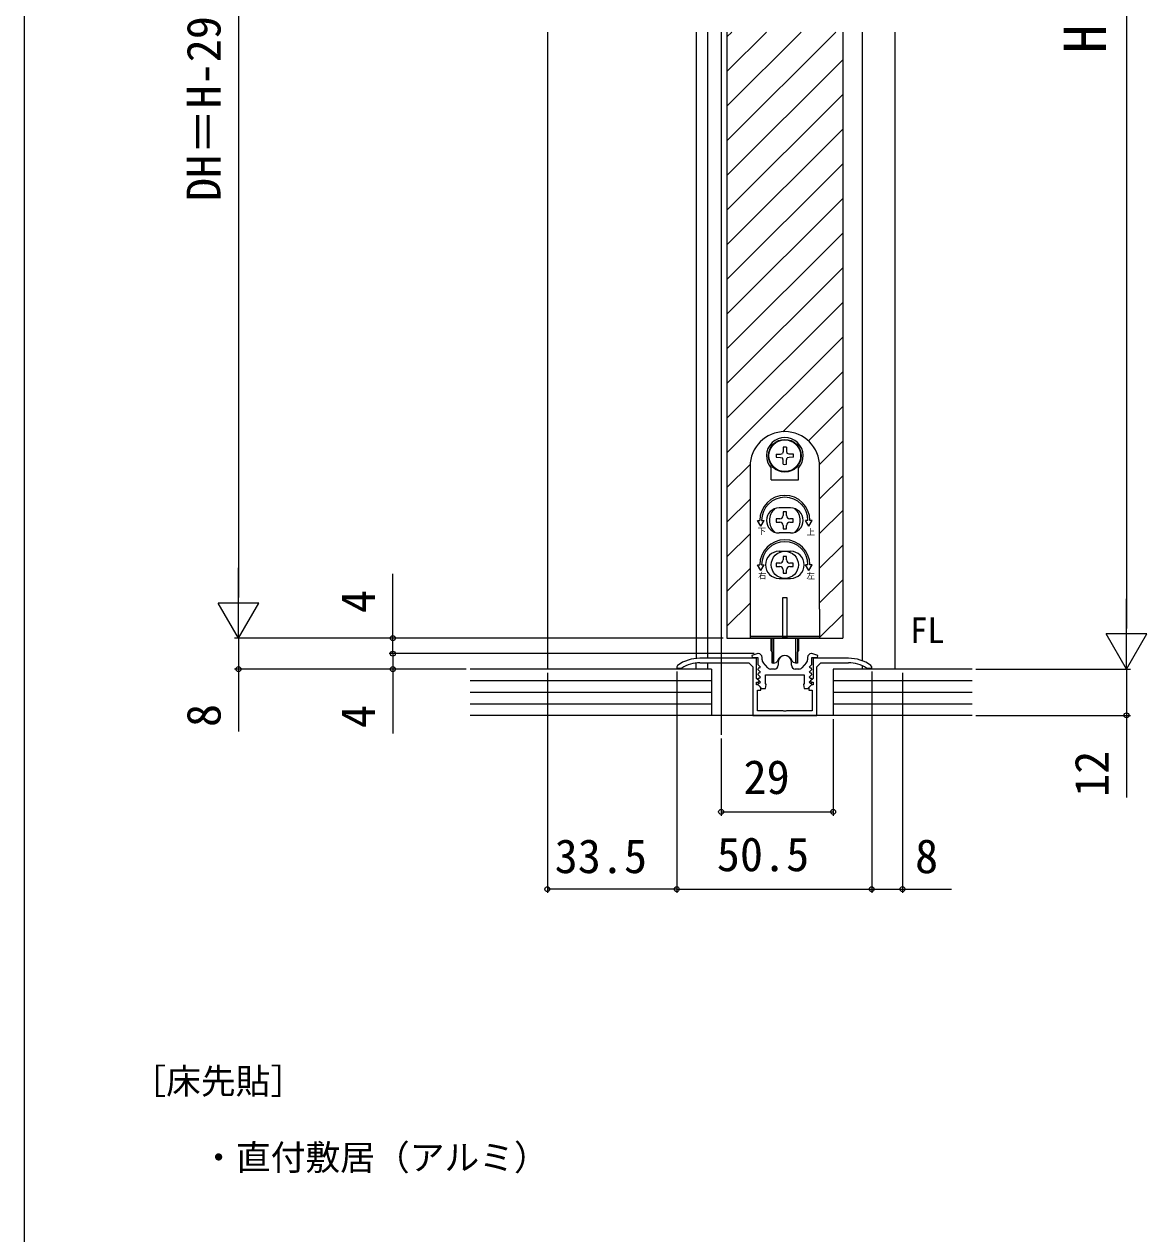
# Model space of a CAD drawing. Units: millimetres, scale not verified. Extents: x -525 to 525, y -783 to 779.
# Drawn here: x -525 to -234.2, y -7.5 to 305.9 of the extents above; entities that cross this region are included whole.
import ezdxf
from ezdxf.enums import TextEntityAlignment as Align

# ---------------------------------------------------------------- set-up
doc = ezdxf.new("R2010")
doc.units = ezdxf.units.MM
doc.header["$LTSCALE"] = 4
for name, color, linetype in [('0-2_USER1', 3, 'Continuous'), ('0-3_YKK_11', 7, 'Continuous'), ('0-5_YKK_12', 2, 'Continuous'), ('0-6_YKK_13', 4, 'Continuous'), ('0-8_YKK_D', 6, 'Continuous'), ('0-9_YKK_ZWAK', 7, 'Continuous'), ('0-A_YSS_K', 3, 'Continuous')]:
    doc.layers.add(name, color=color, linetype=linetype)
doc.styles.add('ＭＳ ゴシック', font='')
doc.styles.get('ＭＳ ゴシック').set_extended_font_data('MS Gothic')

msp = doc.modelspace()

# ---------------------------------------------------------------- linework, layer by layer
at = {"layer": '0-3_YKK_11'}
for p, q in [((-333.9, 141.195), (-333.9, 141.812)), ((-322.1, 141.812), (-322.1, 141.195)), ((-332.398, 139.143), (-333.643, 140.526)), ((-330.7, 138.812), (-331.655, 138.812)), ((-329.7, 140.612), (-329.7, 139.812)), ((-326.3, 139.812), (-326.3, 140.612)), ((-324.345, 138.812), (-325.3, 138.812)), ((-322.357, 140.526), (-323.602, 139.143))]:
    msp.add_line(p, q, dxfattribs=at)
for points in [[(-311.5, 141.612), (-320.7, 141.612), (-320.7, 136.412), (-321.334, 135.777), (-321.183, 135.412), (-320.7, 135.412), (-320.7, 134.712), (-321.1, 134.712), (-321.8, 134.012), (-321.8, 133.312), (-320.9, 133.312), (-320.9, 128.012), (-327.542, 128.012), (-327.725, 127.892), (-328.275, 127.892), (-328.458, 128.012), (-335.1, 128.012), (-335.1, 133.312), (-334.2, 133.312), (-334.2, 134.012), (-334.9, 134.712), (-335.3, 134.712), (-335.3, 135.412), (-334.817, 135.412), (-334.666, 135.777), (-335.3, 136.412), (-335.3, 141.612), (-350, 141.612)], [(-334.9, 142.812), (-335, 142.812), (-336.533, 142.32), (-336.453, 141.812), (-335, 141.812), (-335, 140.011), (-334.389, 139.399), (-334.549, 139.012), (-334.912, 139.012), (-335.026, 138.737), (-334.389, 138.099), (-334.549, 137.712), (-334.912, 137.712), (-335.026, 137.437), (-334.389, 136.799), (-334.549, 136.412), (-334.912, 136.412), (-335.026, 136.137), (-334.389, 135.499), (-334.549, 135.112), (-334.912, 135.112), (-335.026, 134.837), (-334, 133.812), (-333, 133.812), (-332.812, 134.775), (-333, 135.053), (-333, 137.312)], [(-333, 137.312), (-323, 137.312), (-323, 135.053), (-323.187, 134.775), (-323, 133.812), (-322, 133.812), (-320.974, 134.837), (-321.088, 135.112), (-321.451, 135.112), (-321.611, 135.499), (-320.974, 136.137), (-321.088, 136.412), (-321.451, 136.412), (-321.611, 136.799), (-320.974, 137.437), (-321.088, 137.712), (-321.451, 137.712), (-321.611, 138.099), (-320.974, 138.737), (-321.088, 139.012), (-321.451, 139.012), (-321.611, 139.399), (-321, 140.011), (-321, 141.812), (-319.547, 141.812), (-319.467, 142.32), (-321, 142.812), (-321.1, 142.812)], [(-355.789, 139.765), (-356, 139.358), (-356, 139.012), (-354.85, 139.012), (-354.69, 139.058)], [(-350, 140.412), (-337.3, 140.412), (-336.3, 139.412), (-336.3, 126.812)], [(-336.3, 126.812), (-319.7, 126.812), (-319.7, 139.412), (-318.7, 140.412), (-311.5, 140.412)], [(-306.81, 139.058), (-306.65, 139.012), (-305.5, 139.012), (-305.5, 139.358), (-305.711, 139.765)]]:
    msp.add_lwpolyline(points, dxfattribs=at)
for centre, radius, start, end in [((-350, 131.612), 10, 90, 125.37654), ((-334.9, 141.812), 1, 0.00001, 89.99999), ((-332.9, 141.195), 1, 180.00001, 221.98721), ((-328, 140.612), 1.7, 359.99999, 180.00001), ((-323.1, 141.195), 1, 318.01279, 359.99999), ((-321.1, 141.812), 1, 90.00001, 179.99999), ((-311.5, 131.612), 10, 54.62346, 90), ((-350, 131.612), 8.8, 89.99999, 122.20423), ((-331.655, 139.812), 1, 221.98723, 270.00001), ((-330.7, 139.812), 1, 270.00001, 359.99999), ((-325.3, 139.812), 1, 180.00001, 269.99999), ((-324.345, 139.812), 1, 269.99999, 318.01277), ((-311.5, 131.612), 8.8, 57.79577, 90.00001)]:
    msp.add_arc(centre, radius, start, end, dxfattribs=at)
at = {"layer": '0-5_YKK_12'}
for p, q in [((-389.5, 303.812), (-389.5, 138.812)), ((-351, 303.812), (-351, 141.561)), ((-348, 303.812), (-348, 141.612)), ((-344.5, 303.812), (-344.5, 121.812)), ((-343, 303.812), (-343, 146.815)), ((-343, 302.566), (-341.755, 303.812)), ((-343, 293.586), (-332.775, 303.812)), ((-343, 284.606), (-323.794, 303.812)), ((-343, 275.626), (-314.814, 303.812)), ((-313, 303.812), (-313, 146.815)), ((-308, 303.812), (-308, 140.979)), ((-299.5, 303.812), (-299.5, 138.812)), ((-343, 266.645), (-313, 296.645)), ((-343, 257.665), (-313, 287.665)), ((-343, 248.685), (-313, 278.685)), ((-343, 239.705), (-313, 269.705)), ((-343, 230.724), (-313, 260.724)), ((-343, 221.744), (-313, 251.744)), ((-343, 212.764), (-313, 242.764)), ((-343, 203.784), (-313, 233.784)), ((-343, 194.803), (-313, 224.803)), ((-328.523, 200.3), (-313, 215.823)), ((-321.906, 197.937), (-313, 206.843)), ((-319.016, 191.847), (-313, 197.863)), ((-343, 185.823), (-336.985, 191.838)), ((-319, 182.882), (-313, 188.882)), ((-343, 176.843), (-337, 182.843)), ((-319, 173.902), (-313, 179.902)), ((-343, 167.863), (-337, 173.863)), ((-319, 164.922), (-313, 170.922)), ((-343, 158.882), (-337, 164.882)), ((-319, 155.942), (-313, 161.942)), ((-343, 149.902), (-337, 155.902)), ((-319, 146.961), (-313, 152.961)), ((-343, 146.815), (-313, 146.815)), ((-337.107, 146.815), (-337, 146.922)), ((-351, 138.812), (-351, 140.355)), ((-348, 140.412), (-348, 138.812)), ((-308, 139.686), (-308, 138.812))]:
    msp.add_line(p, q, dxfattribs=at)
at = {"layer": '0-6_YKK_13'}
for p, q in [((-328.419, 195.189), (-328.568, 194.633)), ((-328.4, 196.279), (-328.419, 195.189)), ((-327.6, 196.279), (-327.581, 195.189)), ((-327.581, 195.189), (-327.432, 194.633)), ((-326.876, 194.484), (-327.432, 194.633)), ((-325.786, 194.465), (-326.876, 194.484)), ((-337, 191.315), (-337, 154.315)), ((-326.876, 193.646), (-327.432, 193.497)), ((-325.786, 193.665), (-326.876, 193.646)), ((-319, 154.315), (-319, 191.315)), ((-331.5, 187.865), (-331.5, 190.853)), ((-324.5, 187.865), (-324.5, 190.853)), ((-331.5, 187.865), (-324.5, 187.865)), ((-326.5, 180.565), (-329.5, 180.565)), ((-328.44, 179.515), (-328.44, 178.635)), ((-327.56, 179.515), (-328.44, 179.515)), ((-327.56, 178.635), (-327.56, 179.515)), ((-335.116, 177.315), (-334.5, 177.315)), ((-334.25, 175.815), (-335.116, 177.315)), ((-334.25, 175.815), (-333.384, 177.315)), ((-334, 177.315), (-333.384, 177.315)), ((-329.32, 177.755), (-330.2, 177.755)), ((-330.2, 177.755), (-330.2, 176.875)), ((-330.2, 176.875), (-329.32, 176.875)), ((-328.44, 175.995), (-328.44, 175.115)), ((-327.56, 175.115), (-327.56, 175.995)), ((-325.8, 177.755), (-326.68, 177.755)), ((-326.68, 176.875), (-325.8, 176.875)), ((-325.8, 176.875), (-325.8, 177.755)), ((-322, 177.315), (-322.616, 177.315)), ((-321.75, 175.815), (-322.616, 177.315)), ((-326.5, 174.065), (-329.5, 174.065)), ((-328.44, 175.115), (-327.56, 175.115)), ((-329.5, 169.315), (-326.5, 169.315)), ((-329.32, 166.255), (-330.2, 166.255)), ((-330.2, 166.255), (-330.2, 165.375)), ((-328.44, 168.015), (-328.44, 167.135)), ((-327.56, 168.015), (-328.44, 168.015)), ((-327.56, 167.135), (-327.56, 168.015)), ((-325.8, 166.255), (-326.68, 166.255)), ((-325.8, 165.375), (-325.8, 166.255)), ((-335.116, 165.815), (-334.5, 165.815)), ((-334.25, 164.315), (-335.116, 165.815)), ((-334.25, 164.315), (-333.384, 165.815)), ((-334, 165.815), (-333.384, 165.815)), ((-330.2, 165.375), (-329.32, 165.375)), ((-328.44, 164.495), (-328.44, 163.615)), ((-328.44, 163.615), (-327.56, 163.615)), ((-327.56, 163.615), (-327.56, 164.495)), ((-326.68, 165.375), (-325.8, 165.375)), ((-321.75, 164.315), (-322.616, 165.815)), ((-322, 165.815), (-322.616, 165.815)), ((-321.75, 164.315), (-320.884, 165.815)), ((-320.884, 165.815), (-321.5, 165.815)), ((-329.5, 162.315), (-326.5, 162.315)), ((-328.5, 157.315), (-327.5, 157.315)), ((-328.5, 147.115), (-328.5, 157.315)), ((-327.5, 157.315), (-327.5, 147.115)), ((-337, 154.315), (-337, 146.815)), ((-337, 147.315), (-319, 147.315)), ((-331.5, 143.567), (-331.5, 146.815)), ((-331.25, 140.315), (-331.25, 146.815)), ((-330.85, 140.315), (-330.85, 146.815)), ((-327.5, 147.115), (-328.5, 147.115)), ((-325.15, 140.315), (-325.15, 146.815)), ((-324.5, 146.815), (-324.5, 143.567)), ((-331.252, 143.271), (-331.25, 143.271)), ((-331.25, 143.315), (-331.25, 140.315)), ((-324.75, 140.315), (-324.75, 143.315)), ((-324.75, 143.271), (-324.748, 143.271)), ((-330.85, 140.315), (-331.25, 140.315)), ((-330.85, 140.315), (-330.23, 140.54)), ((-325.15, 140.315), (-325.77, 140.54))]:
    msp.add_line(p, q, dxfattribs=at)
for points in [[(-330.214, 194.465), (-329.124, 194.484), (-328.568, 194.633)], [(-330.214, 193.665), (-329.124, 193.646), (-328.568, 193.497)], [(-328.4, 191.851), (-328.419, 192.94), (-328.568, 193.497)], [(-327.6, 191.851), (-327.581, 192.94), (-327.432, 193.497)], [(-321.75, 175.815), (-320.884, 177.315), (-321.5, 177.315)], [(-319, 154.315), (-319, 146.815), (-337, 146.815)], [(-324.75, 146.815), (-324.75, 140.315), (-325.15, 140.315)]]:
    msp.add_lwpolyline(points, dxfattribs=at)
for centre, radius in [((-328, 194.065), 4.25), ((-328, 194.065), 4.1), ((-328, 165.815), 3.5)]:
    msp.add_circle(centre, radius, dxfattribs=at)
for centre, radius, start, end in [((-328, 191.315), 9, 0, 180), ((-328, 194.065), 4.75, 317.4631, 222.5369), ((-328, 194.065), 2.25, 169.75965, 190.24035), ((-328, 194.065), 2.25, 79.75965, 100.24035), ((-328, 194.065), 2.25, 349.75965, 10.24035), ((-328, 194.065), 2.25, 259.75965, 280.24035), ((-328, 177.315), 6.5, 0, 180), ((-328, 177.315), 6, 0, 180), ((-329.5, 177.315), 3.25, 90, 270), ((-328, 177.315), 4, 129.83844, 230.16156), ((-329.32, 178.635), 0.88, 270, 0), ((-326.68, 178.635), 0.88, 180, 270), ((-326.5, 177.315), 3.25, 270, 90), ((-328, 177.315), 4, 309.83844, 50.16156), ((-329.32, 175.995), 0.88, 0, 90), ((-326.68, 175.995), 0.88, 90, 180), ((-328, 165.815), 6.5, 0, 180), ((-328, 165.815), 6, 0, 180), ((-329.5, 165.815), 3.5, 90, 270), ((-326.5, 165.815), 3.5, 270, 90), ((-329.32, 167.135), 0.88, 270, 0), ((-326.68, 167.135), 0.88, 180, 270), ((-329.32, 164.495), 0.88, 0, 90), ((-326.68, 164.495), 0.88, 90, 180), ((-331.2, 143.567), 0.3, 180, 260), ((-328, 140.315), 2, 16.15012, 163.84988), ((-324.8, 143.567), 0.3, 280, 0), ((-330.401, 141.01), 0.5, 290, 343.84988), ((-325.599, 141.01), 0.5, 196.15012, 250)]:
    msp.add_arc(centre, radius, start, end, dxfattribs=at)
at = {"layer": '0-8_YKK_D'}
for p, q in [((-239.5, 461.312), (-239.5, 149.312)), ((-469.5, 440.312), (-469.5, 157.315)), ((-469.5, 146.815), (-469.5, 165.001)), ((-239.5, 138.812), (-239.5, 156.998)), ((-469.5, 146.815), (-474.75, 155.908)), ((-464.25, 155.908), (-474.75, 155.908)), ((-469.5, 146.815), (-464.25, 155.908)), ((-239.5, 138.812), (-244.75, 147.905)), ((-234.25, 147.905), (-244.75, 147.905)), ((-239.5, 138.812), (-234.25, 147.905)), ((-344, 146.815), (-470.5, 146.815)), ((-344, 146.815), (-470.5, 146.815)), ((-344, 146.815), (-430.5, 146.815)), ((-429.5, 142.812), (-429.5, 145.362)), ((-335.9, 142.812), (-430.5, 142.812)), ((-335.9, 142.812), (-430.5, 142.812)), ((-429.5, 142.812), (-429.5, 138.812)), ((-410.5, 138.812), (-470.5, 138.812)), ((-410.5, 138.812), (-430.5, 138.812)), ((-429.5, 138.812), (-429.5, 122.143)), ((-356, 138.212), (-356, 80.812)), ((-356, 138.212), (-356, 80.812)), ((-305.5, 138.212), (-305.5, 80.812)), ((-305.5, 138.212), (-305.5, 80.812)), ((-278.5, 138.812), (-238.5, 138.812)), ((-278.5, 138.812), (-238.5, 138.812)), ((-389.5, 137.812), (-389.5, 80.812)), ((-297.5, 137.812), (-297.5, 80.812)), ((-315.5, 125.812), (-315.5, 100.812)), ((-278.5, 126.812), (-238.5, 126.812)), ((-344.5, 120.812), (-344.5, 100.812)), ((-344.5, 101.812), (-315.5, 101.812)), ((-356, 81.812), (-389.5, 81.812)), ((-356, 81.812), (-305.5, 81.812))]:
    msp.add_line(p, q, dxfattribs=at)
for points in [[(-429.5, 142.812), (-429.5, 146.815), (-429.5, 163.483)], [(-469.5, 146.815), (-469.5, 138.812), (-469.5, 122.621)], [(-239.5, 138.812), (-239.5, 126.812), (-239.5, 105.534)], [(-305.5, 81.812), (-297.5, 81.812), (-284.859, 81.812)]]:
    msp.add_lwpolyline(points, dxfattribs=at)
for centre in [(-429.5, 146.815), (-429.5, 142.812), (-429.5, 142.812), (-469.5, 138.812), (-429.5, 138.812), (-239.5, 126.812), (-344.5, 101.812), (-315.5, 101.812), (-389.5, 81.812), (-356, 81.812), (-356, 81.812), (-305.5, 81.812), (-305.5, 81.812), (-297.5, 81.812)]:
    msp.add_circle(centre, 0.637, dxfattribs=at)
at = {"layer": '0-9_YKK_ZWAK'}
msp.add_line((-525, 746.6), (-525, -783.4), dxfattribs=at)
at = {"layer": '0-A_YSS_K'}
for p, q in [((-347, 138.812), (-409.5, 138.812)), ((-347, 138.812), (-347, 126.812)), ((-279.5, 138.812), (-315.5, 138.812)), ((-315.5, 138.812), (-315.5, 126.812)), ((-409.5, 135.812), (-347, 135.812)), ((-315.5, 135.812), (-279.5, 135.812)), ((-409.5, 132.812), (-347, 132.812)), ((-315.5, 132.812), (-279.5, 132.812)), ((-409.5, 129.812), (-347, 129.812)), ((-315.5, 129.812), (-279.5, 129.812)), ((-279.5, 126.812), (-409.5, 126.812))]:
    msp.add_line(p, q, dxfattribs=at)

# ---------------------------------------------------------------- texts
at = {"layer": '0-2_USER1', "style": 'ＭＳ ゴシック'}
for s, p in [('FL', (-295.572, 143.6)), ('［床先貼］', (-497.25, 26.776)), ('・直付敷居（アルミ）', (-479.148, 7.032))]:
    msp.add_text(s, height=6.598, dxfattribs=at).set_placement(p, align=Align.BOTTOM_LEFT)
at = {"layer": '0-6_YKK_13', "style": 'ＭＳ ゴシック'}
for s, p in [('下', (-335.029, 173.271)), ('上', (-322.355, 173.102)), ('右', (-334.921, 161.747)), ('左', (-322.379, 161.711))]:
    msp.add_text(s, height=1.558, dxfattribs=at).set_placement(p, align=Align.BOTTOM_LEFT)
at = {"layer": '0-8_YKK_D', "style": 'ＭＳ ゴシック'}
for s, height, p in [('DH＝H-29', 8.798, (-471.5, 260.052)), ('H', 11, (-241.5, 298.323)), ('4', 8.798, (-431.5, 153.301)), ('8', 8.798, (-471.5, 123.802)), ('4', 8.798, (-431.5, 123.53)), ('12', 8.798, (-241.5, 105.693))]:
    msp.add_text(s, height=height, rotation=90, dxfattribs=at).set_placement(p, align=Align.BOTTOM_LEFT)
for s, p in [('29', (-338.693, 103.812)), ('33.5', (-387.614, 83.312)), ('50.5', (-345.614, 83.812)), ('8', (-294.268, 83.312))]:
    msp.add_text(s, height=8.798, dxfattribs=at).set_placement(p, align=Align.BOTTOM_LEFT)

doc.saveas('drawing.dxf')
